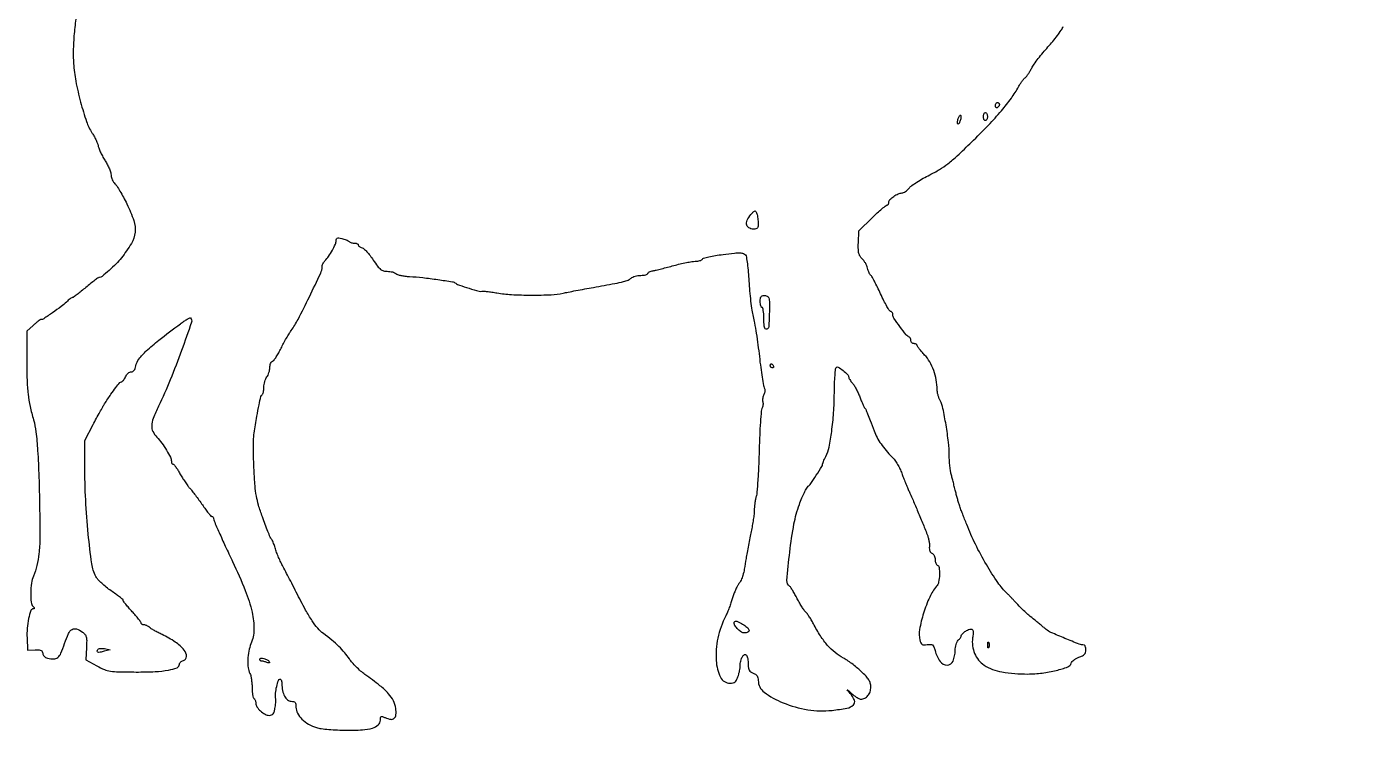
# Model space of a CAD drawing. Extents: x 0 to 666, y 1 to 701.
# Drawn here: x 0 to 666, y 1 to 351 of the extents above; entities that cross this region are included whole.
import ezdxf

# ---------------------------------------------------------------- set-up
doc = ezdxf.new("R2010")
doc.units = 0

msp = doc.modelspace()

# ---------------------------------------------------------------- linework, layer by layer
msp.add_lwpolyline([(24.761577, 356.648929, 0.014988), (23.740905, 348.32501, 0.014959), (23.205813, 339.722116, 0.024454), (23.327769, 332.418038, 0.031225), (24.456134, 323.652526, 0.017617), (26.85581, 313.200744, 0.016468), (29.785865, 303.518022, 0.066534), (32.517375, 298, -0.022138), (33.469791, 296.440472, -0.016592), (34.382693, 294.646875, -0.016854), (35.130247, 292.897878, -0.036452), (35.558591, 291.5, 0.039388), (36.017206, 290.034074, 0.014276), (36.887815, 288.033658, 0.014055), (37.969615, 285.888863, 0.016268), (39.121769, 283.912453, -0.021982), (40.223429, 281.972049, -0.02176), (41.15452, 279.935929, -0.022236), (41.810396, 278.0872, -0.07425), (42, 276.81744, 0.063153), (42.137536, 275.732874, 0.041922), (42.551696, 274.547265, 0.041862), (43.159035, 273.444833, 0.062084), (43.878113, 272.610306, -0.06509), (44.839769, 271.480646, -0.009753), (46.415334, 268.943599, -0.010819), (48.162309, 265.853811, -0.009146), (49.878113, 262.514666, -0.032645), (53.283711, 254.255598, -0.107538), (53.936142, 248.432942, -0.108908), (52.107325, 242.907462, -0.033942), (47.112955, 235.676466, -0.027875), (44.507302, 232.753364, -0.015325), (41.020655, 229.463487, -0.008996), (37.526858, 226.474228, -0.174165), (36.206719, 226, 0.156489), (35.696327, 225.836249, 0.004927), (33.909392, 224.53125, 0.00915), (31.823477, 222.915938, 0.006166), (29.5, 221, -0.005815), (27.179764, 219.083994, -0.008686), (25.10396, 217.46875, -0.004469), (23.323159, 216.156782, -0.157794), (22.838735, 216, 0.143865), (22.423338, 215.877952, 0.017609), (21.636293, 215.331665, 0.019684), (20.729164, 214.596105, 0.015068), (19.795455, 213.724817, -0.033969), (17.197595, 211.478068, -0.010086), (12.936958, 208.404305, -0.005148), (8.485605, 205.394785, -0.147098), (7.172729, 205, 0.149868), (6.741396, 204.867743, 0.011095), (5.723536, 204.145329, 0.01463), (4.53339, 203.20499, 0.010553), (3.260208, 202.090482), (0.074693, 199.180963), (0.062707, 184.811262, 0.00773), (0.207345, 174.923161, 0.020656), (0.710112, 167.89287, 0.025174), (1.717077, 161.771344, 0.017665), (3.436703, 155, -0.042601), (4.622671, 149.115434, -0.012054), (5.459903, 139.79816, -0.008955), (6.082142, 126.736487, -0.003161), (6.520139, 108, -0.006669), (6.564451, 96.065596, -0.023351), (6.131568, 88.387355, -0.035028), (5.124715, 82.626879, -0.040547), (3.351502, 77.348871, 0.069069), (2.381791, 73.807142, 0.029841), (2.04061, 68.917588, 0.025777), (2.234409, 64.255089, 0.174828), (3.2, 62.2, -0.029978), (3.662429, 61.678527, -0.14032), (3.812198, 61.310727, -0.310806), (3.691599, 61.087218, -0.118884), (3.329961, 61, 0.320786), (2.077077, 60.103981, 0.029), (0.985522, 56.177464, 0.03271), (0.266465, 51.346794, 0.033453), (0.191384, 46.5), (0.5, 40.5), (4.25, 40.614063, -0.019286), (6.201144, 40.598142, -0.09673), (7.257328, 40.340139, -0.179567), (7.802578, 39.792271, -0.107323), (8, 38.883115, 0.106427), (8.171064, 38.088548, 0.088928), (8.660365, 37.375638, 0.078155), (9.431994, 36.806015, 0.05857), (10.420905, 36.430496, 0.062949), (13.507814, 36.057741, 0.178871), (15.504492, 36.808292, 0.114697), (17.068595, 38.958724, 0.019214), (18.886791, 43.759697, -0.0244), (20.816232, 48.699207, -0.147128), (22.598097, 50.758335, -0.231022), (24.754739, 50.999194, -0.06714), (27.810258, 49.420347, -0.068649), (29.007988, 48.308798, -0.10936), (29.635491, 47.066595, -0.062993), (29.866723, 45.212709, -0.011057), (29.782765, 41.692397), (29.5, 35.544101), (35, 32.570334, 0.026339), (38.682873, 30.823006, 0.059456), (41.652991, 29.996015, 0.033726), (45.622248, 29.656375, 0.003966), (54.5, 29.567583, 0.011922), (64.000835, 29.774465, 0.033395), (70.613693, 30.520756, 0.049029), (74.810778, 31.714584, 0.308157), (76, 33.460921, -0.135587), (76.148703, 33.999208, -0.072882), (76.5875, 34.536788, -0.063875), (77.235202, 34.992519, -0.057511), (78, 35.289749, 0.34032), (79.549546, 37.290575, 0.174727), (78.419946, 40.453269, 0.073571), (73.969753, 44.475394, 0.036925), (67.357388, 48.210824, -0.009543), (65.400867, 49.178941, -0.0104), (63.538688, 50.194742, -0.009927), (61.982776, 51.127458, -0.049477), (61.178571, 51.75, 0.046628), (60.567702, 52.228459, 0.036172), (59.82567, 52.632812, 0.037195), (59.07136, 52.9101, 0.069591), (58.428571, 53, -0.057398), (57.882169, 53.062932, -0.076676), (57.419643, 53.248955, -0.095627), (57.109656, 53.524209, -0.164974), (57, 53.847507, 0.15937), (56.828576, 54.371665, 0.007375), (55.6846, 55.886167, 0.011612), (54.23772, 57.657619, 0.008016), (52.522042, 59.597507, -0.006519), (50.80459, 61.527731, -0.009627), (49.35301, 63.26926, -0.005377), (48.182649, 64.762293, -0.157064), (48.022042, 65.212739, 0.214123), (47.819551, 65.628958, 0.006089), (46.246878, 66.91103, 0.011359), (44.307123, 68.382756, 0.007447), (42.009882, 69.993289, -0.019637), (39.603955, 71.769027, -0.019237), (37.327637, 73.73972, -0.019537), (35.468476, 75.620196, -0.06594), (34.481979, 77.034848, -0.084248), (32.420407, 83.489549, -0.010419), (30.642966, 98.203896, -0.012613), (29.379312, 115.214056, -0.01279), (28.982929, 132.187646), (29.011214, 144.875291), (33.066236, 152.687646, -0.003108), (34.742611, 155.868805, -0.003296), (36.426348, 158.967051, -0.003143), (37.910505, 161.616161, -0.015085), (38.810629, 163.093805, -0.005521), (41.956598, 167.809335, -0.013421), (44.407342, 171.197429, -0.010477), (46.342349, 173.619804, -0.222525), (47.154325, 174, 0.185296), (47.5707, 174.159791, 0.039141), (48.116469, 174.734375, 0.036062), (48.680716, 175.542808, 0.027439), (49.181954, 176.5, -0.052352), (49.744951, 177.456196, -0.053702), (50.490056, 178.265625, -0.059315), (51.295825, 178.818018, -0.121205), (52.035515, 179, 0.128533), (52.798825, 179.199516, 0.098691), (53.456003, 179.76218, 0.075662), (53.976517, 180.682029, 0.041652), (54.335417, 181.927083, -0.115109), (55.880292, 185.326021, -0.039335), (59.532946, 189.371264, -0.023869), (65.77913, 194.73998, -0.005962), (76.490319, 202.888453, -0.010676), (78.274096, 204.154025, -0.017205), (79.851084, 205.145596, -0.011306), (81.161559, 205.868832, -0.327808), (81.519239, 205.814094, -0.286862), (82.026931, 203.612872, -0.003646), (77.055591, 189.529341, -0.010653), (71.448608, 174.984142, -0.013602), (65.637476, 161.846001, 0.016773), (63.005514, 155.792039, 0.080785), (62.205452, 152.13427, 0.1299), (62.791429, 149.305138, 0.074881), (64.802894, 146.439838, -0.032671), (67.253354, 143.508229, -0.022645), (69.641906, 139.906954, -0.020053), (71.528597, 136.45546, -0.115548), (72, 134.44284, 0.056354), (72.062402, 133.890943, 0.075793), (72.247065, 133.423834, 0.095002), (72.520204, 133.11065, 0.167582), (72.841071, 133, -0.224935), (73.28967, 132.787435, -0.014312), (74.202245, 131.604688, -0.018766), (75.23206, 130.069999, -0.012696), (76.293776, 128.25, 0.012791), (77.462067, 126.248181, 0.010364), (78.813489, 124.160938, 0.010507), (80.140619, 122.287488, 0.026539), (81.204122, 121, -0.018769), (82.347865, 119.658366, -0.005724), (83.97756, 117.545312, -0.005722), (85.750211, 115.13476, -0.006221), (87.417635, 112.75, 0.009251), (88.978221, 110.546591, 0.013889), (90.427386, 108.689062, 0.008699), (91.688534, 107.214956, 0.214633), (92.166218, 107, -0.118678), (92.484237, 106.923438, -0.100639), (92.755076, 106.707492, -0.092374), (92.936939, 106.384538, -0.082345), (93, 106.004227, 0.10221), (93.250519, 104.79152, 0.002036), (95.781586, 98.991821, 0.004747), (98.84522, 92.223759, 0.003133), (102.489186, 84.5, -0.016269), (108.77894, 70.206924, -0.040556), (112.160427, 59.312232, -0.057095), (113.07595, 50.692677, -0.097529), (111.624039, 43.627876, 0.053398), (110.538262, 39.995177, 0.036346), (110.059715, 35.704882, 0.036759), (110.201598, 31.659853, 0.096006), (111.057584, 28.892403, -0.065015), (111.468457, 27.80594, -0.01874), (111.815786, 26.040226, -0.018513), (112.061102, 24.001111, -0.018743), (112.153577, 21.957834, 0.016894), (112.23419, 20.017868, 0.023471), (112.446255, 18.291806, 0.021235), (112.740462, 16.922534, 0.193127), (113.095993, 16.440673, -0.111971), (113.44275, 16.099973, -0.050147), (113.734448, 15.527127, -0.046182), (113.933039, 14.832531, -0.046579), (114, 14.115297, 0.151282), (114.582464, 12.23426, 0.05895), (116.393567, 10.162369, 0.058458), (118.68564, 8.533255, 0.125941), (120.769138, 8, 0.086412), (121.832658, 8.185186, 0.135048), (122.587891, 8.716712, 0.096317), (123.126411, 9.709496, 0.029891), (123.540528, 11.36434, 0.015886), (123.761468, 12.790704, 0.013869), (123.903483, 14.294317, 0.014077), (123.955826, 15.660979, 0.039647), (123.88982, 16.61434, -0.065144), (123.844217, 19.109556, -0.028486), (124.401266, 22.378468, -0.020771), (125.229791, 25.404152, -0.326398), (126.045313, 26, -0.224067), (126.41081, 25.82755, -0.075976), (126.719561, 25.309459, -0.057794), (126.930165, 24.549403, -0.038732), (127, 23.649223, 0.050613), (127.337565, 20.322971, 0.071702), (128.343573, 17.52747, 0.092463), (129.834574, 15.657052, 0.180264), (131.597825, 15, -0.052282), (132.849552, 14.868755, -0.171922), (133.547491, 14.441371, -0.140245), (133.902855, 13.605884, -0.030881), (134, 12.034478, 0.12534), (134.759391, 9.052743, 0.072038), (136.994969, 6.066285, 0.064816), (140.286746, 3.538148, 0.062659), (144.153117, 1.901979, 0.036894), (146.504593, 1.421832, 0.009838), (150.307478, 1.00955, 0.009919), (154.661242, 0.710946, 0.010081), (159, 0.587346, 0.016272), (167.026804, 0.78181, 0.057555), (172.097872, 1.661412, 0.111389), (174.95107, 3.252108, 0.213231), (176, 5.599882, -0.027172), (176.07287, 6.939765, -0.252408), (176.390653, 7.401142, -0.209233), (176.997506, 7.43799, -0.018916), (178.43623, 6.847102, 0.066877), (181.158231, 6.023033, 0.224569), (182.901067, 6.526816, 0.196731), (183.765185, 8.274887, 0.05175), (183.660682, 11.458939, 0.082901), (182.481909, 15.247569, 0.067584), (180.073187, 18.753126, 0.041734), (175.795304, 22.74149, 0.010996), (168.310051, 28.372719, -0.023472), (166.181516, 30.058794, -0.016645), (163.952344, 32.136093, -0.016851), (161.952443, 34.26713, -0.033853), (160.552862, 36.099485, 0.03051), (158.249515, 39.157194, 0.022005), (155.335923, 42.280914, 0.019845), (151.826728, 45.462681, 0.014804), (147.722167, 48.695939, -0.053673), (144.845402, 51.348362, -0.033977), (142.078805, 54.98176, -0.021583), (138.824186, 60.415086, -0.00591), (134.170431, 69.252202, 0.000442), (131.886891, 73.705932, 0.000574), (129.785763, 77.783459, 0.000429), (128.017624, 81.197942, 0.005207), (127.32465, 82.5, -0.015367), (126.183371, 84.753631, -0.012479), (125.096271, 87.23391, -0.012629), (124.15131, 89.722751, -0.017523), (123.440462, 92, 0.021476), (123.103438, 93.050424, 0.017704), (122.657348, 94.139316, 0.018064), (122.175747, 95.110522, 0.044684), (121.736792, 95.77214, -0.067963), (121.187108, 96.69047, -0.004541), (120.005486, 99.528147, -0.006477), (118.666995, 102.95334, -0.0048), (117.273122, 106.77214, -0.012929), (115.382533, 112.583594, -0.028071), (114.301256, 117.149366, -0.024011), (113.645585, 122.227832, -0.007229), (113.132448, 130, -0.006806), (112.922807, 135.535154, -0.007074), (112.867594, 141.003125, -0.006849), (112.951526, 145.731592, -0.030366), (113.207385, 148.5, -0.003327), (114.547165, 156.827112, -0.009572), (115.625416, 162.578539, -0.006761), (116.547697, 166.742174, -0.198994), (117.168971, 167.60443, 0.166902), (117.493049, 167.99993, 0.031731), (117.765228, 168.904514, 0.030727), (117.958724, 170.049633, 0.024003), (118.031803, 171.309017, -0.038862), (118.151671, 172.67306, -0.029764), (118.485547, 174.132856, -0.030494), (118.966197, 175.468958, -0.06039), (119.531803, 176.44113, 0.053915), (120.094567, 177.380313, 0.031471), (120.568717, 178.60573, 0.031152), (120.89282, 179.907646, 0.045456), (121, 181.084141, -0.047912), (121.103068, 182.15726, -0.053654), (121.408473, 183.149091, -0.060985), (121.857614, 183.919654, -0.139606), (122.390547, 184.319625, 0.139232), (123.083949, 184.839235, 0.016908), (124.19666, 186.407102, 0.019015), (125.410423, 188.407542, 0.014607), (126.586336, 190.676614, -0.009017), (127.821207, 193.126095, -0.007634), (129.212129, 195.67063, -0.007715), (130.551208, 197.951104, -0.021289), (131.585928, 199.5, 0.038378), (135.032047, 205.060618, 0.006418), (140.668064, 216.287583, 0.003483), (146.30465, 228.093071, 0.110062), (147, 231.213712, -0.069959), (147.103063, 231.946696, -0.038926), (147.419081, 232.793466, -0.037951), (147.880586, 233.61684, -0.049706), (148.426658, 234.283801, 0.045697), (150.231458, 236.452519, 0.023488), (152.097893, 239.457717, 0.021222), (153.601751, 242.445141, 0.105845), (153.996262, 244.269052, -0.080783), (154.136645, 245.120909, -0.218294), (154.546541, 245.557048, -0.131164), (155.320699, 245.654896, -0.024094), (156.75, 245.389944, -0.019885), (157.872482, 245.077794, -0.019645), (158.97125, 244.676356, -0.019953), (159.90325, 244.249517, -0.068258), (160.45, 243.870892, 0.073178), (160.942773, 243.536736, 0.035789), (161.649687, 243.255824, 0.03454), (162.44113, 243.064121, 0.042173), (163.2, 243, -0.047107), (163.888916, 242.93495, -0.067085), (164.47125, 242.74051, -0.08723), (164.863959, 242.454031, -0.194013), (165, 242.116631, 0.172859), (165.133155, 241.742984, 0.062929), (165.546412, 241.349862, 0.052991), (166.148287, 240.998134, 0.041824), (166.860125, 240.746829, -0.123705), (167.800828, 240.230551, -0.020405), (169.271616, 238.749415, -0.021351), (170.890196, 236.821483, -0.017428), (172.457363, 234.630198, 0.012397), (174.643018, 231.508209, 0.063495), (176.101353, 229.98119, 0.104571), (177.532744, 229.248324, 0.0663), (179.397238, 229, -0.0322), (180.707359, 228.91554, -0.032212), (181.995628, 228.66356, -0.033982), (183.08604, 228.295545, -0.098306), (183.745327, 227.854673, 0.122792), (184.51663, 227.391242, 0.020848), (186.190102, 226.95503, 0.021677), (188.243513, 226.602647, 0.017798), (190.459635, 226.40039, -0.013377), (197.055037, 225.857194, -0.008809), (204.607842, 224.896285, -0.004217), (211.817765, 223.787439, -0.125639), (213.495482, 223.056254, 0.084463), (215.289973, 222.093455, 0.007806), (220.110762, 220.558228, 0.005872), (225.078061, 219.124757, 0.135752), (226.538708, 219.125707, -0.091524), (227.190859, 219.183222, -0.005691), (229.126995, 218.97731, -0.008268), (231.440138, 218.665786, -0.00603), (234, 218.246198, 0.030736), (241.19624, 217.429007, 0.012129), (251.162726, 217.156204, 0.011538), (260.91601, 217.350976, 0.043742), (266.957632, 218.143744, -0.005608), (269.384215, 218.65255, -0.001506), (273.250054, 219.405888, -0.001525), (277.64689, 220.235068, -0.001577), (282, 221.028064, 0.001339), (292.692595, 222.970641, 0.014647), (296.963233, 223.88842, 0.038015), (299.312588, 224.659079, 0.098425), (300.788167, 225.64531, -0.092103), (301.546696, 226.166154, -0.035524), (302.75206, 226.60206, -0.033678), (304.159454, 226.900059, -0.035346), (305.571429, 227, 0.024418), (306.885332, 227.064204, 0.038862), (307.992857, 227.26041, 0.045897), (308.781614, 227.543646, 0.291433), (309, 227.886501, -0.228839), (309.181892, 228.263113, -0.049319), (309.807812, 228.666411, -0.042153), (310.696787, 229.031373, -0.029294), (311.75, 229.296641, 0.012339), (313.27197, 229.625557, 0.002643), (315.895312, 230.275324, 0.00276), (318.92695, 231.06108, 0.002627), (322, 231.893003, -0.009483), (325.103649, 232.687704, -0.009558), (328.227083, 233.361897, -0.009408), (330.968576, 233.845652, -0.037626), (332.666667, 233.982862, 0.031204), (333.904888, 234.066942, 0.041551), (335.006639, 234.305509, 0.047296), (335.838908, 234.648413, 0.193281), (336.185723, 235.057168, -0.253358), (336.683551, 235.523527, -0.008688), (339.3665, 236.177595, -0.014403), (342.6683, 236.82268, -0.009333), (346.519056, 237.386857, -0.004552), (352.197041, 238.058304, -0.032275), (354.967559, 238.180497, -0.074874), (356.583296, 237.903277, -0.154679), (357.610679, 237.159979, -0.11887), (358.076348, 236.061405, -0.008172), (358.577443, 232.699318, -0.011289), (359.023416, 228.625333, -0.008226), (359.342114, 224.08029, 0.008943), (359.690871, 219.206686, 0.007885), (360.225403, 214.13921, 0.007946), (360.852061, 209.585488, 0.023655), (361.477354, 206.5, -0.018467), (362.16298, 203.288283, -0.005039), (363.006066, 198.17183, -0.005089), (363.845233, 192.345867, -0.005278), (364.554758, 186.574316, 0.004455), (365.215799, 181.12311, 0.006249), (365.91013, 176.26926, 0.00388), (366.574708, 172.211524, 0.080498), (366.974048, 171.048493, -0.076884), (367.242907, 170.283407, -0.057487), (367.305167, 169.390519, -0.055603), (367.160871, 168.474984, -0.060772), (366.819895, 167.642654, 0.052352), (366.467093, 166.821046, 0.037451), (366.242677, 165.845548, 0.038002), (366.169264, 164.872221, 0.06386), (366.273925, 164.06051, -0.05747), (366.386925, 163.264206, -0.037895), (366.341021, 162.339527, -0.037939), (366.156361, 161.43415, -0.058357), (365.849987, 160.696426, 0.108407), (365.47899, 159.472132, 0.002966), (365.073463, 153.875321, 0.006), (364.713002, 147.255379, 0.004064), (364.454165, 139.705094, -0.004202), (364.18879, 132.025988, -0.005478), (363.809919, 125.004221, -0.004134), (363.380194, 119.13833, -0.049517), (362.973415, 116.907304, 0.021773), (362.600188, 115.353668, 0.013024), (362.285941, 113.480047, 0.013029), (362.06996, 111.5949, 0.022008), (362, 110.006228, -0.027821), (361.899049, 108.193336, -0.008536), (361.548063, 105.473287, -0.008513), (361.050462, 102.436703, -0.009227), (360.461491, 99.499626, 0.004868), (359.800782, 96.347586, 0.003048), (359.086014, 92.646765, 0.003059), (358.426503, 88.992907, 0.005572), (357.939475, 86, -0.006701), (357.07493, 80.761792, -0.028438), (356.339145, 77.672738, -0.042865), (355.422622, 75.353675, -0.032926), (354.050263, 73, 0.034023), (353.31245, 71.728214, 0.013932), (352.480153, 69.9125, 0.01371), (351.69148, 67.906097, 0.017073), (351.07467, 66, -0.013615), (350.438514, 63.986695, -0.008331), (349.584579, 61.646875, -0.008348), (348.660934, 59.356307, -0.01468), (347.811052, 57.5, 0.060805), (343.915975, 46.391681, 0.070254), (343.070302, 35.213786, 0.096839), (345.243964, 26.971199, 0.287522), (349.983734, 24, 0.051533), (351.458612, 24.152413, 0.118308), (352.46166, 24.626429, 0.104775), (353.213692, 25.546913, 0.035215), (353.902175, 27.149223, 0.020106), (354.322621, 28.531773, 0.015068), (354.677514, 30.083214, 0.015294), (354.923155, 31.566094, 0.033406), (355, 32.714965, -0.037205), (355.080168, 33.79086, -0.023327), (355.325324, 35.029505, -0.023377), (355.682948, 36.233246, -0.038986), (356.107487, 37.200841, -0.152002), (357.126354, 38.204151, -0.370802), (358.075735, 37.97769, -0.123368), (358.773362, 36.23597, -0.032712), (358.984687, 33.225249, 0.035954), (359.113322, 31.548188, 0.097439), (359.512345, 30.429761, 0.111787), (360.266257, 29.635928, 0.056363), (361.5, 29, -0.054906), (362.651865, 28.410503, -0.094703), (363.421198, 27.662158, -0.095766), (363.855061, 26.689137, -0.057183), (364, 25.425961, 0.236705), (366.958132, 19.527515, 0.063735), (376.351628, 14.226365, 0.057063), (388.616346, 10.799134, 0.06639), (400.711853, 10.485784, 0.019914), (408.117268, 11.578565, 0.142257), (411.313705, 13.198019, 0.30928), (411.835657, 15.539447, 0.084906), (409.753634, 18.935549, -0.000794), (408.266306, 20.63893, -0.726671), (408.303619, 20.701092, -0.126958), (408.507422, 20.595203, -0.00045), (410.558353, 18.75, 0.022066), (411.832493, 17.699653, 0.025392), (413.137733, 16.817155, 0.025698), (414.304396, 16.191328, 0.116264), (415.054719, 16.031803, 0.112674), (416.986655, 16.517713, 0.103593), (418.585003, 17.802997, 0.094544), (419.636753, 19.734808, 0.077664), (420, 22.059282, 0.063484), (419.756831, 23.966748, 0.075299), (419.043591, 25.635487, 0.051721), (417.641131, 27.451604, 0.014921), (415.116736, 29.94904, 0.014784), (412.965676, 31.838036, 0.011767), (410.5392, 33.750655, 0.011941), (408.205491, 35.417091, 0.029087), (406.390986, 36.5, -0.049545), (402.243385, 39.210974, -0.043521), (398.509535, 42.794919, -0.037286), (394.981507, 47.490604, -0.021797), (391.44495, 53.579041, 0.011165), (390.362482, 55.537271, 0.012895), (389.242225, 57.351842, 0.012001), (388.221454, 58.834713, 0.070627), (387.567137, 59.512336, -0.074794), (386.903273, 60.211352, -0.011004), (385.81729, 61.8393, -0.012213), (384.614716, 63.837057, -0.01022), (383.434825, 66.012336, 0.007724), (382.284051, 68.159444, 0.010303), (381.169395, 70.070365, 0.007799), (380.18591, 71.624303, 0.097198), (379.70093, 72.12082, -0.268776), (378.28042, 75.120326, -0.008288), (379.689633, 89.247079, -0.016313), (381.783978, 103.234736, -0.044039), (384.453706, 112.908725, -0.009086), (385.763957, 116.232912, -0.015304), (386.997864, 118.964836, -0.015924), (388.096904, 121.041868, -0.089682), (388.899704, 122, 0.069694), (390.100753, 123.322956, 0.004897), (392.883859, 127.496014, 0.002948), (395.710868, 131.882453, 0.142604), (396, 132.875598, -0.0844), (396.082475, 133.360713, -0.010151), (396.463272, 134.381344, -0.011846), (396.973194, 135.583748, -0.009488), (397.577096, 136.854088, 0.064472), (399.207256, 141.552362, 0.01753), (400.541266, 149.316753, 0.016872), (401.483508, 158.581516, 0.014141), (401.871934, 168.45201, -0.005969), (401.97854, 173.088292, -0.009021), (402.192313, 177.120211, -0.004475), (402.463661, 180.506367, -0.175902), (402.777104, 181.177104, -0.346865), (403.809488, 181.299117, -0.028111), (406.207444, 179.636231, -0.030095), (408.441265, 177.666317, -0.199569), (409, 176.322212, 0.115479), (409.114421, 175.833398, 0.02546), (409.538377, 175.076863, 0.025186), (410.131197, 174.232372, 0.021905), (410.832773, 173.409872, -0.049207), (411.663554, 172.320855, -0.015904), (412.675273, 170.560179, -0.015686), (413.682511, 168.518859, -0.016987), (414.531433, 166.471311, 0.00595), (415.286339, 164.530526, 0.008288), (416.011172, 162.813448, 0.005456), (416.655509, 161.397026, 0.099415), (416.94866, 161, -0.103913), (417.448458, 160.310335, -0.00705), (418.41067, 158.071573, -0.007277), (419.711081, 154.789804, -0.002106), (421.623235, 149.686638, 0.033111), (423.10766, 146.367002, 0.027965), (425.094623, 143.071754, 0.026112), (427.583596, 139.802654, 0.021133), (430.574176, 136.56148, -0.040817), (431.878732, 135.031004, -0.021139), (433.260939, 132.93056, -0.02087), (434.507294, 130.638302, -0.029672), (435.403677, 128.5, 0.00705), (436.21321, 126.294091, 0.004724), (437.198202, 123.79375, 0.004758), (438.198507, 121.38927, 0.009351), (439.04777, 119.5, -0.008453), (440.711211, 115.817199, -0.002455), (443.151142, 110.085141, -0.00253), (445.754022, 103.797027, -0.003312), (448.065578, 98.022698, -0.027922), (448.568085, 96.497787, -0.021629), (448.94846, 94.790752, -0.022081), (449.164402, 93.162342, -0.048086), (449.15381, 91.903349, 0.046159), (449.1397, 90.752509, 0.074467), (449.361414, 89.799813, 0.091492), (449.803878, 89.09374, 0.116048), (450.438338, 88.662036, -0.118023), (451.03592, 88.252007, -0.065316), (451.541262, 87.519689, -0.059444), (451.883693, 86.595466, -0.059088), (452, 85.614718, 0.040522), (452.078163, 84.651852, 0.049941), (452.311229, 83.782039, 0.058114), (452.652765, 83.122303, 0.165294), (453.059503, 82.813499, -0.293906), (454.017211, 81.622703, -0.034126), (454.15136, 78.036797, -0.037479), (453.757346, 74.325041, -0.136073), (452.732441, 72.209617, 0.07436), (449.292172, 66.87994, 0.030969), (446.245997, 58.856138, 0.029972), (444.253197, 50.74761, 0.107149), (444.425279, 45.441691, 0.040468), (444.902626, 44.033374, 0.154424), (445.502623, 43.341104, 0.142363), (446.422623, 43.089033, 0.032594), (448.046635, 43.220152, -0.037374), (449.74066, 43.340658, -0.164737), (450.674445, 43.020566, -0.138365), (451.312768, 42.161501, -0.023667), (451.952835, 40.208647, 0.084744), (454.465959, 34.849373, 0.249644), (457.973194, 33.050388, 0.297242), (460.921282, 35.037964, 0.100272), (462, 40.36283, -0.038162), (462.110667, 41.810683, -0.034813), (462.440625, 43.271313, -0.036617), (462.923783, 44.535829, -0.087025), (463.5, 45.357143, 0.02174), (464.074218, 45.983589, 0.025604), (464.559375, 46.625429, 0.025789), (464.907356, 47.200077, 0.123859), (465, 47.568329, -0.206791), (465.389638, 48.470149, -0.036816), (466.849225, 49.654165, -0.039438), (468.542588, 50.64429, -0.107239), (469.885924, 50.968197, -0.207161), (470.507097, 50.71605, -0.152531), (470.850118, 50.047278, -0.063881), (470.905974, 48.767235, -0.01306), (470.656544, 46.510866, 0.132592), (471.648917, 38.765405, 0.150904), (476.398646, 33.017788, 0.10432), (485.204727, 29.574459, 0.043351), (498, 28.571797, 0.028636), (505.282269, 29.050949, 0.030474), (512.309559, 30.357937, 0.027342), (518.007179, 32.117202, 0.244945), (519.709014, 33.995269, -0.12663), (520.1104, 34.716747, -0.042034), (521.021846, 35.527769, -0.038694), (522.22662, 36.292858, -0.035381), (523.570792, 36.889438, 0.030846), (525.253361, 37.61803, 0.087649), (526.270667, 38.383666, 0.113759), (526.813805, 39.323037, 0.07456), (527, 40.564728, 0.035737), (526.933252, 41.497427, 0.054144), (526.731347, 42.284639, 0.070815), (526.436033, 42.824382, 0.236454), (526.085438, 43, -0.093193), (523.708263, 43.446952, -0.00505), (516.593313, 46.303583, -0.005846), (509.621872, 49.280588, -0.073577), (507.206826, 50.802005, 0.004216), (506.193176, 51.656875, 0.001433), (504.706185, 52.882464, 0.001425), (503.055837, 54.226925, 0.00164), (501.473403, 55.5, -0.006357), (498.673427, 57.796433, -0.013338), (496.568949, 59.665802, -0.012666), (494.500878, 61.704752, -0.005182), (491.792434, 64.572747, 0.0022), (490.678227, 65.766775, 0.002297), (489.569347, 66.933869, 0.002206), (488.602029, 67.933782, 0.010116), (488.026592, 68.5, -0.052053), (483.224434, 74.090464, -0.01837), (477.526318, 83.001055, -0.018247), (472.031227, 93.162987, -0.022667), (467.710086, 103, 0.000001), (466.69231, 105.6352, 0.000002), (465.710154, 108.178125, 0.000002), (464.872622, 110.346558, 0.000009), (464.427091, 111.5, -0.01778), (464.050103, 112.589695, -0.004534), (463.518514, 114.38125, -0.004615), (462.948675, 116.439063, -0.004663), (462.41894, 118.5, 0.001229), (461.868013, 120.70611, 0.000844), (461.232634, 123.20625, 0.00085), (460.612638, 125.611695, 0.001729), (460.115533, 127.5, -0.025764), (459.703518, 129.439183, -0.011615), (459.354377, 132.017225, -0.011464), (459.110915, 134.7625, -0.015347), (459.023857, 137.260765, 0.027212), (458.631594, 143.952465, 0.012724), (457.4335, 152.553223, 0.010657), (455.904111, 160.717945, 0.068673), (454.493729, 164.659655, -0.032001), (453.925836, 165.942453, -0.022324), (453.445675, 167.451051, -0.022601), (453.11418, 168.945317, -0.042729), (453.006161, 170.17371, 0.044113), (452.57313, 174.946945, 0.042129), (451.30842, 179.647157, 0.043604), (449.336218, 183.90009, 0.057341), (446.797474, 187.339096, -0.00905), (445.342628, 188.957022, -0.012916), (444.115508, 190.448552, -0.008852), (443.156335, 191.723698, -0.1581), (443, 192.205759, 0.182176), (442.885748, 192.508928, 0.091008), (442.559375, 192.766692, 0.070926), (442.073956, 192.941329, 0.050978), (441.5, 193, -0.09335), (440.92741, 193.107842, -0.096425), (440.440625, 193.416146, -0.099164), (440.114816, 193.876128, -0.105033), (440, 194.416667, 0.050105), (439.943077, 194.98328, 0.053269), (439.774659, 195.515104, 0.059487), (439.526826, 195.936192, 0.128218), (439.232881, 196.166667, -0.121122), (437.610203, 197.402749, -0.01107), (434.489057, 201.452609, -0.009917), (431.518545, 205.661106, -0.149806), (431, 207.352992, 0.061625), (430.922083, 207.982776, 0.080055), (430.692801, 208.516191, 0.09772), (430.353066, 208.873243, 0.155081), (429.954217, 209, -0.258344), (429.395606, 209.309269, -0.008553), (428.036832, 211.563637, -0.014332), (426.509143, 214.382416, -0.009252), (424.895495, 217.727275, 0.005436), (423.295326, 221.10992, 0.007963), (421.808146, 224.047406, 0.00434), (420.497937, 226.48461, 0.129537), (420.020562, 226.987292, -0.123287), (419.641025, 227.377226, -0.024989), (419.194643, 228.241848, -0.02496), (418.765646, 229.32628, -0.021112), (418.419383, 230.510017, 0.0417), (417.988936, 231.784505, 0.02897), (417.304399, 233.142223, 0.029328), (416.488804, 234.377499, 0.052083), (415.661699, 235.27202, -0.073964), (414.648684, 236.468212, -0.080885), (414.065548, 237.872469, -0.051636), (413.807368, 239.86282, -0.013343), (413.810184, 243.102854), (413.977167, 249.161667), (420.621353, 255.580834, -0.006086), (423.230339, 258.040769, -0.00917), (425.568559, 260.11437, -0.004641), (427.581088, 261.802181, -0.173867), (428.13277, 262, 0.157086), (428.463532, 262.106545, 0.097333), (428.745251, 262.406841, 0.079367), (428.935432, 262.855367, 0.060732), (429, 263.38499, -0.195666), (429.543147, 264.719796, -0.046434), (431.409227, 266.307901, -0.047313), (433.65905, 267.589321, -0.106193), (435.570897, 268, 0.111673), (436.338609, 268.173631, 0.040529), (437.310143, 268.737483, 0.037719), (438.310126, 269.549907, 0.036666), (439.186982, 270.51058, -0.069138), (440.451275, 271.727296, -0.014682), (442.981373, 273.453798, -0.015099), (446.058664, 275.295275, -0.013841), (449.330902, 277.004552, 0.023115), (454.151781, 279.637677, 0.029491), (458.315698, 282.517668, 0.021111), (463.051078, 286.557368, 0.00596), (470.080334, 293.243972, 0.008269), (478.506034, 301.728542, 0.015398), (485.001466, 308.920048, 0.018892), (489.934055, 315.197346, 0.032162), (493.5, 320.835774, -0.015573), (494.357952, 322.297481, -0.017003), (495.281754, 323.659699, -0.016676), (496.146755, 324.76675, -0.076489), (496.757034, 325.303627, 0.08412), (497.3691, 325.858764, 0.016484), (498.251838, 327.061052, 0.017067), (499.197157, 328.548204, 0.015089), (500.080531, 330.157855, -0.034565), (501.275984, 332.148348, -0.011279), (503.302471, 334.913148, -0.01118), (505.698355, 337.891606, -0.012382), (508.146994, 340.658008, 0.014073), (510.5562, 343.398473, 0.013632), (512.833998, 346.298769, 0.013673), (514.696828, 348.957561, 0.047859), (515.677219, 350.80378, -0.003579)], format="xyb")
for points in [[(484, 312.059017, -0.089642), (483.926698, 311.653442, -0.053229), (483.70625, 311.2129, -0.051032), (483.382515, 310.806203, -0.06081), (483, 310.5, -0.139169), (482.620352, 310.392057, -0.191142), (482.29375, 310.521475, -0.138808), (482.073267, 310.889346, -0.066118), (482, 311.440983, -0.062283), (482.074545, 312.037096, -0.080552), (482.29375, 312.542039, -0.097988), (482.618621, 312.879982, -0.153634), (483, 313, -0.092995), (483.381732, 312.928382, -0.096318), (483.70625, 312.723586, -0.099231), (483.923444, 312.418051, -0.105429)], [(464.5, 304, -0.026483), (464.202482, 303.210259, -0.052153), (463.87103, 302.627928, -0.088737), (463.561009, 302.32603, -0.359517), (463.317388, 302.349279, -0.179595), (463.166688, 302.677875, -0.03586), (463.16478, 303.334178, -0.033766), (463.275275, 304.139896, -0.02589), (463.5, 305, -0.026483), (463.797518, 305.789741, -0.052153), (464.12897, 306.372072, -0.088737), (464.438991, 306.67397, -0.359517), (464.682612, 306.650721, -0.179595), (464.833312, 306.322125, -0.03586), (464.83522, 305.665822, -0.033766), (464.724725, 304.860104, -0.02589)], [(478, 306, -0.048028), (477.926307, 305.234582, -0.068025), (477.70625, 304.5875, -0.088204), (477.381882, 304.151477, -0.191087), (477, 304, -0.191087), (476.618118, 304.151477, -0.088204), (476.29375, 304.5875, -0.068025), (476.073693, 305.234582, -0.048028), (476, 306, -0.048028), (476.073693, 306.765418, -0.068025), (476.29375, 307.4125, -0.088204), (476.618118, 307.848523, -0.191087), (477, 308, -0.191087), (477.381882, 307.848523, -0.088204), (477.70625, 307.4125, -0.068025), (477.926307, 306.765418, -0.048028)], [(363.929715, 253.25, -0.024434), (363.880987, 251.461253, -0.138995), (363.555809, 250.57678, -0.186516), (362.869885, 250.13376, -0.051213), (361.567388, 250, -0.151223), (359.271485, 250.710636, -0.225508), (358.232528, 252.496687, -0.148463), (358.792803, 255.106025, -0.066919), (360.904508, 257.942739, -0.017132), (361.850808, 258.847526, -0.1734), (362.347741, 259.049086, -0.264791), (362.741857, 258.846026, -0.040337), (363.179715, 258.038231, -0.049005), (363.44645, 257.228315, -0.016213), (363.68041, 255.997168, -0.015969), (363.852871, 254.607112, -0.017472)], [(369.222412, 215.75, -0.085158), (369.608032, 213.44805, -0.007761), (369.494553, 207.613866, -0.004781), (369.22493, 201.563187, -0.184891), (368.683677, 200.350344, -0.279724), (367.878667, 200.153436, -0.238284), (367.243886, 200.773232, -0.067229), (366.869324, 202.667239, -0.015248), (366.769231, 205.948718, 0.016471), (366.705427, 207.88509, 0.02688), (366.509375, 209.516186, 0.025362), (366.230957, 210.737801, 0.335835), (365.884615, 211, -0.273168), (365.543704, 211.201271, -0.054404), (365.259856, 211.88125, -0.043814), (365.064208, 212.850526, -0.027908), (365, 214, -0.031073), (365.091421, 215.469633, -0.110105), (365.407751, 216.353806, -0.161402), (365.989657, 216.831972, -0.092211), (366.893011, 217, -0.061381), (367.649357, 216.906798, -0.061902), (368.35814, 216.632812, -0.068019), (368.915087, 216.228147, -0.118232)], [(371.5, 182, -0.082592), (371.656512, 181.6179, -0.161196), (371.6254, 181.29375, -0.182303), (371.413961, 181.078288, -0.108972), (371.059017, 181, -0.093332), (370.654762, 181.076123, -0.09642), (370.311086, 181.29375, -0.099167), (370.081062, 181.618444, -0.105053), (370, 182, -0.042167), (370.032345, 182.382849, -0.061769), (370.129539, 182.70625, -0.081139), (370.272352, 182.92554, -0.210953), (370.440983, 183, -0.151918), (370.65171, 182.934461, -0.038439), (370.933975, 182.70625, -0.035638), (371.231006, 182.382774, -0.029505)], [(356.799498, 52.980859, -0.045666), (358.763892, 51.521997, -0.189633), (359.414931, 50.227315, -0.331577), (358.864715, 49.328321, -0.095599), (357.163224, 49, -0.14534), (355.690449, 49.437343, -0.048329), (353.91305, 50.856809, -0.048251), (352.44778, 52.582775, -0.153043), (352, 54.011431, -0.215898), (352.312319, 54.701017, -0.23725), (353.017861, 54.884461, -0.072169), (354.376045, 54.380047, -0.011957)], [(38.550267, 39.86197, -0.019294), (36.504463, 39.393861, -0.118933), (35.433706, 39.447867, -0.351495), (35.097166, 39.931815, -0.121898), (35.375997, 40.799359, -0.177382), (35.786362, 41.121883, -0.049417), (36.59781, 41.300142, -0.043321), (37.621981, 41.331802, -0.033897), (38.726133, 41.194794), (41.5, 40.657806)], [(478.662281, 41.75, -0.174857), (478.474999, 41.540618, -0.447206), (478.306058, 41.601562, -0.078554), (478.189089, 42.10856, -0.017491), (478.157895, 43, -0.017491), (478.189089, 43.89144, -0.078554), (478.306058, 44.398438, -0.447206), (478.474999, 44.459382, -0.174857), (478.662281, 44.25, -0.057986), (478.818615, 43.679992, -0.037979), (478.87034, 43, -0.037979), (478.818615, 42.320008, -0.057986)], [(120.679629, 34.709355, -0.100987), (120.821651, 34.323024, -0.361916), (120.695543, 34.114309, -0.148888), (120.296221, 34.099456, -0.027002), (119.582257, 34.330061, 0.015514), (118.846492, 34.586512, 0.014499), (118.079538, 34.803205, 0.014648), (117.387686, 34.955792, 0.046979), (116.918213, 35, -0.097721), (116.56777, 35.069151, -0.097625), (116.269725, 35.266249, -0.098249), (116.070142, 35.560488, -0.100372), (116, 35.90638, -0.405409), (116.507861, 36.429792, -0.07026), (118.019452, 36.262636, -0.057646), (119.701463, 35.618764, -0.134927)]]:
    msp.add_lwpolyline(points, format="xyb", close=True)

doc.saveas('drawing.dxf')
